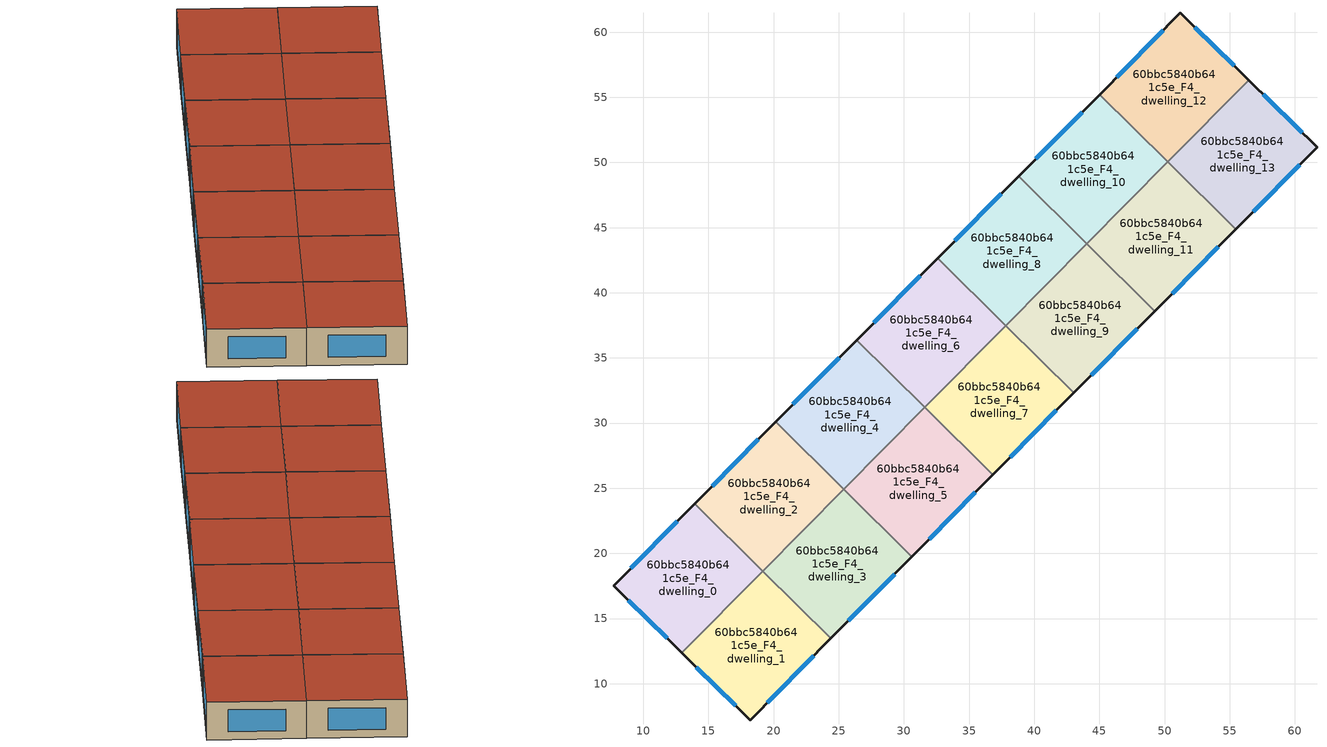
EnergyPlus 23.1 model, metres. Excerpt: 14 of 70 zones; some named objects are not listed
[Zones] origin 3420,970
60bbc5840b641c5e_F4_dwelling_0
 floor to 60bbc5840b641c5e_F3_dwelling_0 (EU_floor_Construction): 19.16,18.65 12.95,12.37 7.71,17.51 13.94,23.81 z12
 wall outside (EU_wall_Construction): 13.94,23.81 7.71,17.51 12.95,12.37 z12:15
 wall to 60bbc5840b641c5e_F4_dwelling_1 (EU_wall_Construction): 12.95,12.37 19.16,18.65 z12:15
 wall to 60bbc5840b641c5e_F4_dwelling_2 (EU_wall_Construction): 19.16,18.65 13.94,23.81 z12:15
 window (EU_Window_Construction): 8.83,16.41 11.83,13.47 / 12.61,22.46 9.05,18.86 z12.64:14.36
 roof outside (EU_roof_Construction): 12.95,12.37 19.16,18.65 13.94,23.81 7.71,17.51 z15
60bbc5840b641c5e_F4_dwelling_1
 floor to 60bbc5840b641c5e_F3_dwelling_1 (EU_floor_Construction): 24.4,13.47 18.2,7.21 12.95,12.37 19.16,18.65 z12
 wall outside (EU_wall_Construction): 12.95,12.37 18.2,7.21 24.4,13.47 z12:15
 wall to 60bbc5840b641c5e_F4_dwelling_3 (EU_wall_Construction): 24.4,13.47 19.17,18.64 z12:15
 wall to 60bbc5840b641c5e_F4_dwelling_2 (EU_wall_Construction): 19.17,18.64 19.16,18.65 z12:15
 window (EU_Window_Construction): 14.07,11.26 17.08,8.31 / 19.53,8.55 23.07,12.13 z12.64:14.36
 roof outside (EU_roof_Construction): 18.2,7.21 24.4,13.47 19.16,18.65 12.95,12.37 z15
60bbc5840b641c5e_F4_dwelling_10
 floor to 60bbc5840b641c5e_F3_dwelling_10 (EU_floor_Construction): 50.24,50.05 44.03,43.76 38.8,48.93 45.02,55.22 z12
 wall outside (EU_wall_Construction): 45.02,55.22 38.8,48.93 z12:15
 wall to 60bbc5840b641c5e_F4_dwelling_11 (EU_wall_Construction): 44.03,43.76 50.24,50.05 z12:15
 wall to 60bbc5840b641c5e_F4_dwelling_8 (EU_wall_Construction): 38.8,48.93 44.03,43.76 z12:15
 wall to 60bbc5840b641c5e_F4_dwelling_12 (EU_wall_Construction): 50.24,50.05 45.02,55.22 z12:15
 window (EU_Window_Construction): 43.68,53.87 40.13,50.28 z12.64:14.36
 roof outside (EU_roof_Construction): 44.03,43.76 50.24,50.05 45.02,55.22 38.8,48.93 z15
60bbc5840b641c5e_F4_dwelling_11
 floor to 60bbc5840b641c5e_F3_dwelling_11 (EU_floor_Construction): 55.47,44.88 49.25,38.59 44.03,43.76 50.24,50.05 z12
 wall outside (EU_wall_Construction): 49.25,38.59 55.47,44.88 z12:15
 wall to 60bbc5840b641c5e_F4_dwelling_9 (EU_wall_Construction): 44.03,43.76 49.25,38.59 z12:15
 wall to 60bbc5840b641c5e_F4_dwelling_13 (EU_wall_Construction): 55.47,44.88 50.25,50.04 z12:15
 wall to 60bbc5840b641c5e_F4_dwelling_12 (EU_wall_Construction): 50.25,50.04 50.24,50.05 z12:15
 window (EU_Window_Construction): 50.58,39.94 54.14,43.53 z12.64:14.36
 roof outside (EU_roof_Construction): 49.25,38.59 55.47,44.88 50.24,50.05 44.03,43.76 z15
60bbc5840b641c5e_F4_dwelling_12
 floor to 60bbc5840b641c5e_F3_dwelling_12 (EU_floor_Construction): 56.47,56.32 50.25,50.04 45.02,55.22 51.21,61.48 z12
 wall outside (EU_wall_Construction): 56.47,56.32 51.21,61.48 45.02,55.22 z12:15
 wall to 60bbc5840b641c5e_F4_dwelling_13 (EU_wall_Construction): 50.25,50.04 56.47,56.32 z12:15
 window (EU_Window_Construction): 55.34,57.43 52.34,60.37 / 49.88,60.14 46.34,56.56 z12.64:14.36
 roof outside (EU_roof_Construction): 50.25,50.04 56.47,56.32 51.21,61.48 45.02,55.22 z15
60bbc5840b641c5e_F4_dwelling_13
 floor to 60bbc5840b641c5e_F3_dwelling_13 (EU_floor_Construction): 61.7,51.18 55.47,44.88 50.25,50.04 56.47,56.32 z12
 wall outside (EU_wall_Construction): 55.47,44.88 61.7,51.18 56.47,56.32 z12:15
 window (EU_Window_Construction): 60.58,52.28 57.59,55.22 / 56.8,46.23 60.37,49.83 z12.64:14.36
 roof outside (EU_roof_Construction): 55.47,44.88 61.7,51.18 56.47,56.32 50.25,50.04 z15
60bbc5840b641c5e_F4_dwelling_2
 floor to 60bbc5840b641c5e_F3_dwelling_2 (EU_floor_Construction): 25.38,24.92 19.17,18.64 13.94,23.81 20.16,30.09 z12
 wall outside (EU_wall_Construction): 20.16,30.09 13.94,23.81 z12:15
 wall to 60bbc5840b641c5e_F4_dwelling_4 (EU_wall_Construction): 25.38,24.92 20.16,30.09 z12:15
 wall to 60bbc5840b641c5e_F4_dwelling_3 (EU_wall_Construction): 19.17,18.64 25.38,24.92 z12:15
 window (EU_Window_Construction): 18.83,28.74 15.27,25.15 z12.64:14.36
 roof outside (EU_roof_Construction): 19.17,18.64 25.38,24.92 20.16,30.09 13.94,23.81 z15
60bbc5840b641c5e_F4_dwelling_3
 floor to 60bbc5840b641c5e_F3_dwelling_3 (EU_floor_Construction): 30.61,19.75 24.4,13.47 19.17,18.64 25.38,24.92 z12
 wall outside (EU_wall_Construction): 24.4,13.47 30.61,19.75 z12:15
 wall to 60bbc5840b641c5e_F4_dwelling_5 (EU_wall_Construction): 30.61,19.75 25.38,24.92 z12:15
 window (EU_Window_Construction): 25.73,14.81 29.28,18.4 z12.64:14.36
 roof outside (EU_roof_Construction): 24.4,13.47 30.61,19.75 25.38,24.92 19.17,18.64 z15
60bbc5840b641c5e_F4_dwelling_4
 floor to 60bbc5840b641c5e_F3_dwelling_4 (EU_floor_Construction): 31.6,31.2 25.38,24.92 20.16,30.09 26.37,36.37 z12
 wall outside (EU_wall_Construction): 26.37,36.37 20.16,30.09 z12:15
 wall to 60bbc5840b641c5e_F4_dwelling_5 (EU_wall_Construction): 25.38,24.92 31.6,31.2 z12:15
 wall to 60bbc5840b641c5e_F4_dwelling_6 (EU_wall_Construction): 31.6,31.2 26.37,36.37 z12:15
 window (EU_Window_Construction): 25.04,35.03 21.49,31.43 z12.64:14.36
 roof outside (EU_roof_Construction): 25.38,24.92 31.6,31.2 26.37,36.37 20.16,30.09 z15
60bbc5840b641c5e_F4_dwelling_5
 floor to 60bbc5840b641c5e_F3_dwelling_5 (EU_floor_Construction): 36.82,26.03 30.61,19.75 25.38,24.92 31.6,31.2 z12
 wall outside (EU_wall_Construction): 30.61,19.75 36.82,26.03 z12:15
 wall to 60bbc5840b641c5e_F4_dwelling_7 (EU_wall_Construction): 36.82,26.03 31.6,31.2 z12:15
 window (EU_Window_Construction): 31.94,21.09 35.49,24.69 z12.64:14.36
 roof outside (EU_roof_Construction): 30.61,19.75 36.82,26.03 31.6,31.2 25.38,24.92 z15
60bbc5840b641c5e_F4_dwelling_6
 floor to 60bbc5840b641c5e_F3_dwelling_6 (EU_floor_Construction): 37.81,37.48 31.6,31.2 26.37,36.37 32.59,42.65 z12
 wall outside (EU_wall_Construction): 32.59,42.65 26.37,36.37 z12:15
 wall to 60bbc5840b641c5e_F4_dwelling_8 (EU_wall_Construction): 37.81,37.48 32.59,42.65 z12:15
 wall to 60bbc5840b641c5e_F4_dwelling_7 (EU_wall_Construction): 31.6,31.2 37.81,37.48 z12:15
 window (EU_Window_Construction): 31.25,41.31 27.7,37.72 z12.64:14.36
 roof outside (EU_roof_Construction): 31.6,31.2 37.81,37.48 32.59,42.65 26.37,36.37 z15
60bbc5840b641c5e_F4_dwelling_7
 floor to 60bbc5840b641c5e_F3_dwelling_7 (EU_floor_Construction): 43.04,32.31 36.82,26.03 31.6,31.2 37.81,37.48 z12
 wall outside (EU_wall_Construction): 36.82,26.03 43.04,32.31 z12:15
 wall to 60bbc5840b641c5e_F4_dwelling_9 (EU_wall_Construction): 43.04,32.31 37.81,37.48 z12:15
 window (EU_Window_Construction): 38.15,27.38 41.71,30.97 z12.64:14.36
 roof outside (EU_roof_Construction): 36.82,26.03 43.04,32.31 37.81,37.48 31.6,31.2 z15
60bbc5840b641c5e_F4_dwelling_8
 floor to 60bbc5840b641c5e_F3_dwelling_8 (EU_floor_Construction): 44.03,43.76 37.81,37.48 32.59,42.65 38.8,48.93 z12
 wall outside (EU_wall_Construction): 38.8,48.93 32.59,42.65 z12:15
 wall to 60bbc5840b641c5e_F4_dwelling_9 (EU_wall_Construction): 37.81,37.48 44.03,43.76 z12:15
 window (EU_Window_Construction): 37.47,47.59 33.92,44 z12.64:14.36
 roof outside (EU_roof_Construction): 37.81,37.48 44.03,43.76 38.8,48.93 32.59,42.65 z15
60bbc5840b641c5e_F4_dwelling_9
 floor to 60bbc5840b641c5e_F3_dwelling_9 (EU_floor_Construction): 49.25,38.59 43.04,32.31 37.81,37.48 44.03,43.76 z12
 wall outside (EU_wall_Construction): 43.04,32.31 49.25,38.59 z12:15
 window (EU_Window_Construction): 44.37,33.66 47.92,37.25 z12.64:14.36
 roof outside (EU_roof_Construction): 43.04,32.31 49.25,38.59 44.03,43.76 37.81,37.48 z15
[Building]
EU S2 Campaign: North Axis=0; Terrain=City; Solar Distribution=FullExterior
[Site:Location]
Yerevan-Zvartnots.Intl.AP: Latitude=40.15; Longitude=44.383; Time Zone=4; Elevation=854
[SizingPeriod:WeatherFileDays]
AnnualSizingPeriod: Begin Month=1; Begin Day of Month=1; End Month=12; End Day of Month=31; Day of Week for Start Day=Monday; Use Weather File Daylight Saving Period=No; Use Weather File Rain and Snow Indicators=No
[MATERIAL]
EU_InternalMass_Material: Roughness=MediumRough; Thickness=0.1; Conductivity=1; Density=1800; Specific Heat=900; Thermal Absorptance=0.9; Solar Absorptance=0.7; Visible Absorptance=0.7
[MATERIAL:NOMASS] Roughness=MediumRough; Thermal Absorptance=0.9; Solar Absorptance=0.7; Visible Absorptance=0.7
Name | Thermal Resistance
EU_wall_NoMass | 1.05043
EU_roof_NoMass | 1.45357
EU_floor_NoMass | 0.478065
[WINDOWMATERIAL:SIMPLEGLAZINGSYSTEM]
EU_Window_SimpleGlazing: UFactor=2.5566; Solar Heat Gain Coefficient=0.75; Visible Transmittance=0.75
[CONSTRUCTION]
EU_wall_Construction: EU_wall_NoMass
EU_roof_Construction: EU_roof_NoMass
EU_floor_Construction: EU_floor_NoMass
EU_Window_Construction: EU_Window_SimpleGlazing
EU_InternalMass_Construction: EU_InternalMass_Material
[ZONE] Type=1; Multiplier=1; Ceiling Height=autocalculate; Floor Area=autocalculate; Part of Total Floor Area=Yes
Name | Volume
60bbc5840b641c5e_F4_dwelling_0; 60bbc5840b641c5e_F4_dwelling_1 | 194.876
60bbc5840b641c5e_F4_dwelling_10; 60bbc5840b641c5e_F4_dwelling_11 | 194.865
60bbc5840b641c5e_F4_dwelling_12 | 194.869
60bbc5840b641c5e_F4_dwelling_13 | 194.89
60bbc5840b641c5e_F4_dwelling_2 | 194.858
60bbc5840b641c5e_F4_dwelling_3 | 194.856
60bbc5840b641c5e_F4_dwelling_4 | 194.886
60bbc5840b641c5e_F4_dwelling_5 | 194.887
60bbc5840b641c5e_F4_dwelling_6 | 194.888
60bbc5840b641c5e_F4_dwelling_7 | 194.849
60bbc5840b641c5e_F4_dwelling_8 | 194.883
60bbc5840b641c5e_F4_dwelling_9 | 194.882
[INTERNALMASS] Construction=EU_InternalMass_Construction
Name | Zone or ZoneList | Surface Area
60bbc5840b641c5e_F4_dwelling_0_EU_InternalMass | 60bbc5840b641c5e_F4_dwelling_0 | 64.9614
60bbc5840b641c5e_F4_dwelling_1_EU_InternalMass | 60bbc5840b641c5e_F4_dwelling_1 | 64.9585
60bbc5840b641c5e_F4_dwelling_2_EU_InternalMass | 60bbc5840b641c5e_F4_dwelling_2 | 64.9541
60bbc5840b641c5e_F4_dwelling_3_EU_InternalMass | 60bbc5840b641c5e_F4_dwelling_3 | 64.9551
60bbc5840b641c5e_F4_dwelling_4_EU_InternalMass | 60bbc5840b641c5e_F4_dwelling_4 | 64.9634
60bbc5840b641c5e_F4_dwelling_5_EU_InternalMass | 60bbc5840b641c5e_F4_dwelling_5 | 64.9624
60bbc5840b641c5e_F4_dwelling_6_EU_InternalMass | 60bbc5840b641c5e_F4_dwelling_6 | 64.9623
60bbc5840b641c5e_F4_dwelling_7_EU_InternalMass | 60bbc5840b641c5e_F4_dwelling_7 | 64.9499
60bbc5840b641c5e_F4_dwelling_8_EU_InternalMass | 60bbc5840b641c5e_F4_dwelling_8 | 64.9624
60bbc5840b641c5e_F4_dwelling_9_EU_InternalMass | 60bbc5840b641c5e_F4_dwelling_9 | 64.9592
60bbc5840b641c5e_F4_dwelling_10_EU_InternalMass | 60bbc5840b641c5e_F4_dwelling_10 | 64.9624
60bbc5840b641c5e_F4_dwelling_11_EU_InternalMass | 60bbc5840b641c5e_F4_dwelling_11 | 64.9561
60bbc5840b641c5e_F4_dwelling_12_EU_InternalMass | 60bbc5840b641c5e_F4_dwelling_12 | 64.956
60bbc5840b641c5e_F4_dwelling_13_EU_InternalMass | 60bbc5840b641c5e_F4_dwelling_13 | 64.9628
[OTHEREQUIPMENT] Fuel Type=Electricity; Design Level Calculation Method=Watts/Area; Power per Zone Floor Area=1; Fraction Latent=0; Fraction Radiant=0; Fraction Lost=0; Carbon Dioxide Generation Rate=0; EndUse Subcategory=EU_Step8_InternalGains
Name | Zone or ZoneList or Space or SpaceList | Schedule
EU_Step8_InternalGain_60bbc5840b641c5e_F4_dwelling_0_f000 | 60bbc5840b641c5e_F4_dwelling_0 | EU_Step8_GainSchedule_60bbc5840b641c5e_F4_dwelling_0_f000
EU_Step8_InternalGain_60bbc5840b641c5e_F4_dwelling_1_f000 | 60bbc5840b641c5e_F4_dwelling_1 | EU_Step8_GainSchedule_60bbc5840b641c5e_F4_dwelling_1_f000
EU_Step8_InternalGain_60bbc5840b641c5e_F4_dwelling_2_f000 | 60bbc5840b641c5e_F4_dwelling_2 | EU_Step8_GainSchedule_60bbc5840b641c5e_F4_dwelling_2_f000
EU_Step8_InternalGain_60bbc5840b641c5e_F4_dwelling_3_f000 | 60bbc5840b641c5e_F4_dwelling_3 | EU_Step8_GainSchedule_60bbc5840b641c5e_F4_dwelling_3_f000
EU_Step8_InternalGain_60bbc5840b641c5e_F4_dwelling_4_f000 | 60bbc5840b641c5e_F4_dwelling_4 | EU_Step8_GainSchedule_60bbc5840b641c5e_F4_dwelling_4_f000
EU_Step8_InternalGain_60bbc5840b641c5e_F4_dwelling_5_f000 | 60bbc5840b641c5e_F4_dwelling_5 | EU_Step8_GainSchedule_60bbc5840b641c5e_F4_dwelling_5_f000
EU_Step8_InternalGain_60bbc5840b641c5e_F4_dwelling_6_f000 | 60bbc5840b641c5e_F4_dwelling_6 | EU_Step8_GainSchedule_60bbc5840b641c5e_F4_dwelling_6_f000
EU_Step8_InternalGain_60bbc5840b641c5e_F4_dwelling_7_f000 | 60bbc5840b641c5e_F4_dwelling_7 | EU_Step8_GainSchedule_60bbc5840b641c5e_F4_dwelling_7_f000
EU_Step8_InternalGain_60bbc5840b641c5e_F4_dwelling_8_f000 | 60bbc5840b641c5e_F4_dwelling_8 | EU_Step8_GainSchedule_60bbc5840b641c5e_F4_dwelling_8_f000
EU_Step8_InternalGain_60bbc5840b641c5e_F4_dwelling_9_f000 | 60bbc5840b641c5e_F4_dwelling_9 | EU_Step8_GainSchedule_60bbc5840b641c5e_F4_dwelling_9_f000
EU_Step8_InternalGain_60bbc5840b641c5e_F4_dwelling_10_f000 | 60bbc5840b641c5e_F4_dwelling_10 | EU_Step8_GainSchedule_60bbc5840b641c5e_F4_dwelling_10_f000
EU_Step8_InternalGain_60bbc5840b641c5e_F4_dwelling_11_f000 | 60bbc5840b641c5e_F4_dwelling_11 | EU_Step8_GainSchedule_60bbc5840b641c5e_F4_dwelling_11_f000
EU_Step8_InternalGain_60bbc5840b641c5e_F4_dwelling_12_f000 | 60bbc5840b641c5e_F4_dwelling_12 | EU_Step8_GainSchedule_60bbc5840b641c5e_F4_dwelling_12_f000
EU_Step8_InternalGain_60bbc5840b641c5e_F4_dwelling_13_f000 | 60bbc5840b641c5e_F4_dwelling_13 | EU_Step8_GainSchedule_60bbc5840b641c5e_F4_dwelling_13_f000
[ZONEVENTILATION:DESIGNFLOWRATE] Schedule=EU_AlwaysOn; Design Flow Rate Calculation Method=AirChanges/Hour; Air Changes per Hour=0.557805; Ventilation Type=Natural; Fan Pressure Rise=0; Fan Total Efficiency=1; Constant Term Coefficient=1; Temperature Term Coefficient=0; Velocity Term Coefficient=0; Velocity Squared Term Coefficient=0; Minimum Indoor Temperature=-100; Maximum Indoor Temperature=100; Delta Temperature=-100; Minimum Outdoor Temperature=-100; Maximum Outdoor Temperature=100; Maximum Wind Speed=40
Name | Zone or ZoneList or Space or SpaceList
EU_ConstantAir_60bbc5840b641c5e_F4_dwelling_0 | 60bbc5840b641c5e_F4_dwelling_0
EU_ConstantAir_60bbc5840b641c5e_F4_dwelling_1 | 60bbc5840b641c5e_F4_dwelling_1
EU_ConstantAir_60bbc5840b641c5e_F4_dwelling_2 | 60bbc5840b641c5e_F4_dwelling_2
EU_ConstantAir_60bbc5840b641c5e_F4_dwelling_3 | 60bbc5840b641c5e_F4_dwelling_3
EU_ConstantAir_60bbc5840b641c5e_F4_dwelling_4 | 60bbc5840b641c5e_F4_dwelling_4
EU_ConstantAir_60bbc5840b641c5e_F4_dwelling_5 | 60bbc5840b641c5e_F4_dwelling_5
EU_ConstantAir_60bbc5840b641c5e_F4_dwelling_6 | 60bbc5840b641c5e_F4_dwelling_6
EU_ConstantAir_60bbc5840b641c5e_F4_dwelling_7 | 60bbc5840b641c5e_F4_dwelling_7
EU_ConstantAir_60bbc5840b641c5e_F4_dwelling_8 | 60bbc5840b641c5e_F4_dwelling_8
EU_ConstantAir_60bbc5840b641c5e_F4_dwelling_9 | 60bbc5840b641c5e_F4_dwelling_9
EU_ConstantAir_60bbc5840b641c5e_F4_dwelling_10 | 60bbc5840b641c5e_F4_dwelling_10
EU_ConstantAir_60bbc5840b641c5e_F4_dwelling_11 | 60bbc5840b641c5e_F4_dwelling_11
EU_ConstantAir_60bbc5840b641c5e_F4_dwelling_12 | 60bbc5840b641c5e_F4_dwelling_12
EU_ConstantAir_60bbc5840b641c5e_F4_dwelling_13 | 60bbc5840b641c5e_F4_dwelling_13
[HVACTEMPLATE:ZONE:IDEALLOADSAIRSYSTEM] System Availability Schedule=EU_AlwaysOn; Maximum Heating Supply Air Temperature=50; Minimum Cooling Supply Air Temperature=13; Maximum Heating Supply Air Humidity Ratio=0.0156; Minimum Cooling Supply Air Humidity Ratio=0.0077; Heating Limit=NoLimit; Cooling Limit=NoLimit; Heating Availability Schedule=EU_AlwaysOn; Cooling Availability Schedule=EU_CoolingOff; Dehumidification Control Type=ConstantSensibleHeatRatio; Cooling Sensible Heat Ratio=0.7; Dehumidification Setpoint=60; Humidification Control Type=None; Humidification Setpoint=30; Outdoor Air Method=None; Outdoor Air Flow Rate per Person=0.00944; Outdoor Air Flow Rate per Zone Floor Area=0; Outdoor Air Flow Rate per Zone=0; Demand Controlled Ventilation Type=None; Outdoor Air Economizer Type=NoEconomizer; Heat Recovery Type=None; Sensible Heat Recovery Effectiveness=0.7; Latent Heat Recovery Effectiveness=0.65
Name | Template Thermostat
60bbc5840b641c5e_F4_dwelling_0 | EU_HeatOnly_60bbc5840b641c5e_F4_dwelling_0
60bbc5840b641c5e_F4_dwelling_1 | EU_HeatOnly_60bbc5840b641c5e_F4_dwelling_1
60bbc5840b641c5e_F4_dwelling_2 | EU_HeatOnly_60bbc5840b641c5e_F4_dwelling_2
60bbc5840b641c5e_F4_dwelling_3 | EU_HeatOnly_60bbc5840b641c5e_F4_dwelling_3
60bbc5840b641c5e_F4_dwelling_4 | EU_HeatOnly_60bbc5840b641c5e_F4_dwelling_4
60bbc5840b641c5e_F4_dwelling_5 | EU_HeatOnly_60bbc5840b641c5e_F4_dwelling_5
60bbc5840b641c5e_F4_dwelling_6 | EU_HeatOnly_60bbc5840b641c5e_F4_dwelling_6
60bbc5840b641c5e_F4_dwelling_7 | EU_HeatOnly_60bbc5840b641c5e_F4_dwelling_7
60bbc5840b641c5e_F4_dwelling_8 | EU_HeatOnly_60bbc5840b641c5e_F4_dwelling_8
60bbc5840b641c5e_F4_dwelling_9 | EU_HeatOnly_60bbc5840b641c5e_F4_dwelling_9
60bbc5840b641c5e_F4_dwelling_10 | EU_HeatOnly_60bbc5840b641c5e_F4_dwelling_10
60bbc5840b641c5e_F4_dwelling_11 | EU_HeatOnly_60bbc5840b641c5e_F4_dwelling_11
60bbc5840b641c5e_F4_dwelling_12 | EU_HeatOnly_60bbc5840b641c5e_F4_dwelling_12
60bbc5840b641c5e_F4_dwelling_13 | EU_HeatOnly_60bbc5840b641c5e_F4_dwelling_13
[SIZING:ZONE] Zone Cooling Design Supply Air Temperature Input Method=SupplyAirTemperature; Zone Cooling Design Supply Air Temperature=13; Zone Heating Design Supply Air Temperature Input Method=SupplyAirTemperature; Zone Heating Design Supply Air Temperature=50; Zone Cooling Design Supply Air Humidity Ratio=0.008; Zone Heating Design Supply Air Humidity Ratio=0.008; Cooling Design Air Flow Method=DesignDay; Cooling Design Air Flow Rate=0; Cooling Minimum Air Flow per Zone Floor Area=0.000762; Cooling Minimum Air Flow=0; Cooling Minimum Air Flow Fraction=0.2; Heating Design Air Flow Method=DesignDay; Heating Design Air Flow Rate=0; Heating Maximum Air Flow per Zone Floor Area=0.002032; Heating Maximum Air Flow=0.141576; Heating Maximum Air Flow Fraction=0.3; Account for Dedicated Outdoor Air System=No; Dedicated Outdoor Air System Control Strategy=NeutralSupplyAir; Dedicated Outdoor Air Low Setpoint Temperature for Design=autosize; Dedicated Outdoor Air High Setpoint Temperature for Design=autosize; Zone Load Sizing Method=Sensible Load Only No Latent Load; Zone Latent Cooling Design Supply Air Humidity Ratio Input Method=HumidityRatioDifference; Zone Cooling Design Supply Air Humidity Ratio Difference=0.005; Zone Latent Heating Design Supply Air Humidity Ratio Input Method=HumidityRatioDifference; Zone Humidification Design Supply Air Humidity Ratio Difference=0.005
60bbc5840b641c5e_F4_dwelling_0; 60bbc5840b641c5e_F4_dwelling_1; 60bbc5840b641c5e_F4_dwelling_2; 60bbc5840b641c5e_F4_dwelling_3; 60bbc5840b641c5e_F4_dwelling_4; 60bbc5840b641c5e_F4_dwelling_5; 60bbc5840b641c5e_F4_dwelling_6; 60bbc5840b641c5e_F4_dwelling_7; 60bbc5840b641c5e_F4_dwelling_8; 60bbc5840b641c5e_F4_dwelling_9; 60bbc5840b641c5e_F4_dwelling_10; 60bbc5840b641c5e_F4_dwelling_11; 60bbc5840b641c5e_F4_dwelling_12; 60bbc5840b641c5e_F4_dwelling_13
[SCHEDULE:CONSTANT]
Name | Hourly Value
EU_AlwaysOn | 1
EU_CoolingOff | 0
[SCHEDULE:FILE] Column Number=1; Rows to Skip at Top=0; Number of Hours of Data=8760; Column Separator=Comma; Interpolate to Timestep=No; Minutes per Item=60; Adjust Schedule for Daylight Savings=Yes
Name | File
EU_Step8_GainSchedule_60bbc5840b641c5e_F4_dwelling_0_f000 | ../../schedules/60bbc5840b641c5e/60bbc5840b641c5e_F4_dwelling_0_f000_gain.csv
EU_Step8_GainSchedule_60bbc5840b641c5e_F4_dwelling_1_f000 | ../../schedules/60bbc5840b641c5e/60bbc5840b641c5e_F4_dwelling_1_f000_gain.csv
EU_Step8_GainSchedule_60bbc5840b641c5e_F4_dwelling_2_f000 | ../../schedules/60bbc5840b641c5e/60bbc5840b641c5e_F4_dwelling_2_f000_gain.csv
EU_Step8_GainSchedule_60bbc5840b641c5e_F4_dwelling_3_f000 | ../../schedules/60bbc5840b641c5e/60bbc5840b641c5e_F4_dwelling_3_f000_gain.csv
EU_Step8_GainSchedule_60bbc5840b641c5e_F4_dwelling_4_f000 | ../../schedules/60bbc5840b641c5e/60bbc5840b641c5e_F4_dwelling_4_f000_gain.csv
EU_Step8_GainSchedule_60bbc5840b641c5e_F4_dwelling_5_f000 | ../../schedules/60bbc5840b641c5e/60bbc5840b641c5e_F4_dwelling_5_f000_gain.csv
EU_Step8_GainSchedule_60bbc5840b641c5e_F4_dwelling_6_f000 | ../../schedules/60bbc5840b641c5e/60bbc5840b641c5e_F4_dwelling_6_f000_gain.csv
EU_Step8_GainSchedule_60bbc5840b641c5e_F4_dwelling_7_f000 | ../../schedules/60bbc5840b641c5e/60bbc5840b641c5e_F4_dwelling_7_f000_gain.csv
EU_Step8_GainSchedule_60bbc5840b641c5e_F4_dwelling_8_f000 | ../../schedules/60bbc5840b641c5e/60bbc5840b641c5e_F4_dwelling_8_f000_gain.csv
EU_Step8_GainSchedule_60bbc5840b641c5e_F4_dwelling_9_f000 | ../../schedules/60bbc5840b641c5e/60bbc5840b641c5e_F4_dwelling_9_f000_gain.csv
EU_Step8_GainSchedule_60bbc5840b641c5e_F4_dwelling_10_f000 | ../../schedules/60bbc5840b641c5e/60bbc5840b641c5e_F4_dwelling_10_f000_gain.csv
EU_Step8_GainSchedule_60bbc5840b641c5e_F4_dwelling_11_f000 | ../../schedules/60bbc5840b641c5e/60bbc5840b641c5e_F4_dwelling_11_f000_gain.csv
EU_Step8_GainSchedule_60bbc5840b641c5e_F4_dwelling_12_f000 | ../../schedules/60bbc5840b641c5e/60bbc5840b641c5e_F4_dwelling_12_f000_gain.csv
EU_Step8_GainSchedule_60bbc5840b641c5e_F4_dwelling_13_f000 | ../../schedules/60bbc5840b641c5e/60bbc5840b641c5e_F4_dwelling_13_f000_gain.csv
